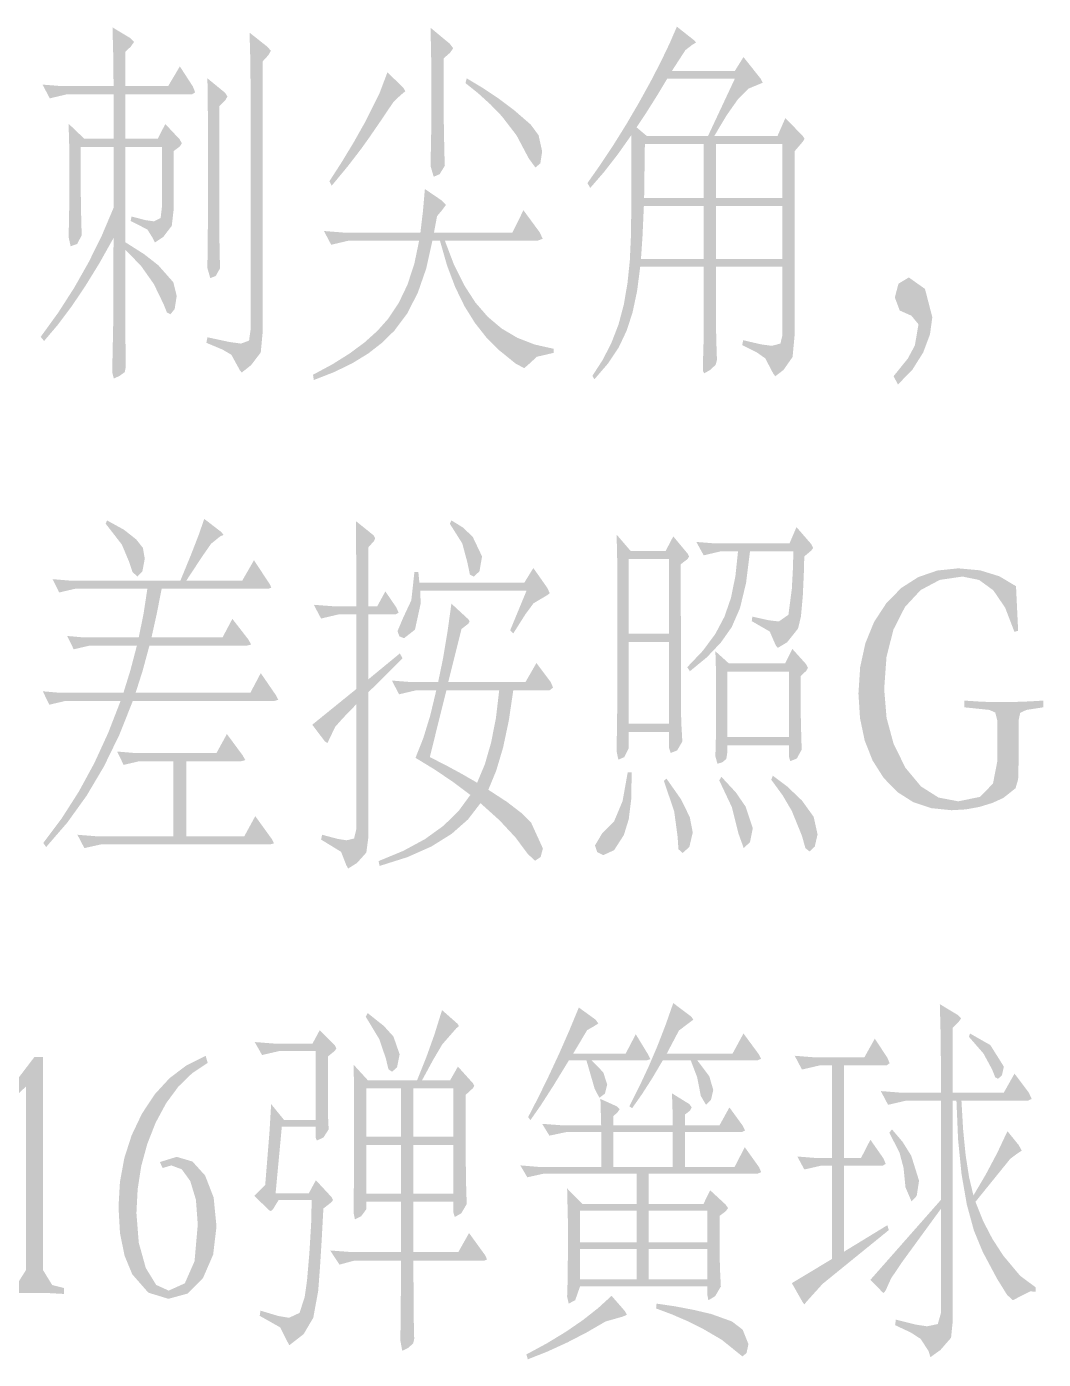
# Model space of a CAD drawing. Header units: millimetres. Extents: x 2819 to 3239, y 1479 to 1776.
# Drawn here: x 3096.11 to 3110.98, y 1558.74 to 1578.23 of the extents above; entities that cross this region are included whole.
import ezdxf

# ---------------------------------------------------------------- set-up
doc = ezdxf.new("R2010")
doc.units = ezdxf.units.MM
doc.layers.add('PDF2_实体填充', color=7, linetype='Continuous')

msp = doc.modelspace()

# ---------------------------------------------------------------- hatches: boundary and pattern name
at = {"layer": 'PDF2_实体填充', "transparency": 33554559}
h = msp.add_hatch(color=256, dxfattribs=at)
h.paths.add_polyline_path([(3098.544, 1577.356), (3098.578, 1577.269), (3098.533, 1577.242), (3097.555, 1577.242), (3097.555, 1576.59), (3098.031, 1576.59), (3098.141, 1576.807), (3098.35, 1576.584), (3098.384, 1576.524), (3098.35, 1576.475), (3098.263, 1576.41), (3098.263, 1575.552), (3098.236, 1575.318), (3098.111, 1575.155), (3097.989, 1575.074), (3097.955, 1575.144), (3097.879, 1575.264), (3097.635, 1575.389), (3097.647, 1575.454), (3097.852, 1575.401), (3097.974, 1575.383), (3098.073, 1575.432), (3098.095, 1575.623), (3098.095, 1576.47), (3097.555, 1576.47), (3097.555, 1575.079), (3097.832, 1574.903), (3098.038, 1574.742), (3098.259, 1574.492), (3098.308, 1574.291), (3098.278, 1574.101), (3098.217, 1574.025), (3098.164, 1574.052), (3098.114, 1574.177), (3097.974, 1574.466), (3097.788, 1574.73), (3097.555, 1574.971), (3097.556, 1573.873), (3097.563, 1573.254), (3097.548, 1573.178), (3097.472, 1573.123), (3097.388, 1573.085), (3097.365, 1573.178), (3097.382, 1574.001), (3097.384, 1575.139), (3097.176, 1574.769), (3096.97, 1574.434), (3096.767, 1574.133), (3096.566, 1573.866), (3096.369, 1573.634), (3096.319, 1573.694), (3096.576, 1574.049), (3096.811, 1574.415), (3097.024, 1574.792), (3097.215, 1575.18), (3097.384, 1575.579), (3097.384, 1576.47), (3096.905, 1576.47), (3096.905, 1575.802), (3096.913, 1575.351), (3096.92, 1575.182), (3096.852, 1575.052), (3096.757, 1575.019), (3096.726, 1575.161), (3096.734, 1575.383), (3096.738, 1575.807), (3096.738, 1576.302), (3096.735, 1576.56), (3096.726, 1576.812), (3096.958, 1576.59), (3097.384, 1576.59), (3097.384, 1577.242), (3096.707, 1577.242), (3096.452, 1577.182), (3096.346, 1577.383), (3096.624, 1577.361), (3097.384, 1577.361), (3097.384, 1577.443), (3097.38, 1577.816), (3097.369, 1578.22), (3097.631, 1578.062), (3097.685, 1578.008), (3097.635, 1577.937), (3097.555, 1577.861), (3097.555, 1577.361), (3098.183, 1577.361), (3098.354, 1577.649)], flags=0)
h.paths.add_polyline_path([(3099.647, 1577.812), (3099.563, 1577.72), (3099.563, 1573.743), (3099.537, 1573.466), (3099.396, 1573.281), (3099.259, 1573.172), (3099.232, 1573.205), (3099.107, 1573.433), (3098.976, 1573.509), (3098.742, 1573.607), (3098.757, 1573.688), (3099.078, 1573.619), (3099.248, 1573.596), (3099.366, 1573.639), (3099.388, 1573.797), (3099.388, 1577.35), (3099.385, 1577.731), (3099.373, 1578.143), (3099.639, 1577.932), (3099.685, 1577.877)], flags=0)
h.paths.add_polyline_path([(3099.019, 1577.155), (3098.932, 1577.068), (3098.933, 1575.119), (3098.936, 1574.894), (3098.943, 1574.699), (3098.879, 1574.585), (3098.799, 1574.552), (3098.757, 1574.699), (3098.765, 1575.438), (3098.763, 1577.141), (3098.757, 1577.475), (3099.016, 1577.263), (3099.05, 1577.209)], flags=0)
h = msp.add_hatch(color=256, dxfattribs=at)
h.paths.add_polyline_path([(3102.306, 1577.85), (3102.214, 1577.769), (3102.214, 1576.807), (3102.222, 1576.383), (3102.229, 1576.198), (3102.153, 1576.073), (3102.066, 1576.035), (3102.02, 1576.193), (3102.032, 1576.812), (3102.032, 1577.502), (3102.029, 1577.775), (3102.02, 1578.214), (3102.302, 1577.98), (3102.351, 1577.915)], flags=0)
h.paths.add_polyline_path([(3101.621, 1577.339), (3101.651, 1577.285), (3101.59, 1577.236), (3101.48, 1577.133), (3101.29, 1576.851), (3101.132, 1576.621), (3101.005, 1576.443), (3100.814, 1576.194), (3100.575, 1575.905), (3100.541, 1575.97), (3100.719, 1576.246), (3100.894, 1576.535), (3101.066, 1576.84), (3101.274, 1577.257), (3101.389, 1577.562)], flags=0)
h.paths.add_polyline_path([(3102.549, 1577.475), (3102.794, 1577.327), (3103.024, 1577.173), (3103.237, 1577.013), (3103.482, 1576.801), (3103.599, 1576.644), (3103.652, 1576.405), (3103.625, 1576.231), (3103.553, 1576.171), (3103.454, 1576.307), (3103.278, 1576.64), (3103.062, 1576.921), (3102.898, 1577.091), (3102.721, 1577.252), (3102.53, 1577.405)], flags=0)
h.paths.add_polyline_path([(3103.819, 1573.46), (3103.575, 1573.403), (3103.435, 1573.275), (3103.389, 1573.237), (3103.264, 1573.303), (3103.024, 1573.498), (3102.838, 1573.683), (3102.668, 1573.899), (3102.515, 1574.145), (3102.379, 1574.425), (3102.259, 1574.744), (3102.157, 1575.101), (3102.047, 1575.101), (3101.957, 1574.695), (3101.834, 1574.34), (3101.679, 1574.037), (3101.492, 1573.786), (3101.315, 1573.611), (3101.109, 1573.451), (3100.874, 1573.307), (3100.608, 1573.178), (3100.313, 1573.063), (3100.301, 1573.14), (3100.587, 1573.294), (3100.84, 1573.453), (3101.059, 1573.616), (3101.244, 1573.783), (3101.397, 1573.955), (3101.553, 1574.187), (3101.682, 1574.456), (3101.782, 1574.76), (3101.853, 1575.101), (3100.822, 1575.101), (3100.567, 1575.041), (3100.461, 1575.242), (3100.739, 1575.22), (3101.872, 1575.22), (3101.909, 1575.534), (3101.937, 1575.856), (3102.184, 1575.688), (3102.245, 1575.623), (3102.188, 1575.546), (3102.115, 1575.46), (3102.07, 1575.22), (3103.218, 1575.22), (3103.378, 1575.546), (3103.618, 1575.22), (3103.659, 1575.128), (3103.587, 1575.101), (3102.229, 1575.101), (3102.361, 1574.754), (3102.51, 1574.453), (3102.675, 1574.197), (3102.857, 1573.987), (3103.061, 1573.815), (3103.29, 1573.68), (3103.542, 1573.582), (3103.819, 1573.52)], flags=0)
h = msp.add_hatch(color=256, dxfattribs=at)
h.paths.add_polyline_path([(3107.466, 1576.552), (3107.345, 1576.41), (3107.345, 1573.737), (3107.314, 1573.4), (3107.181, 1573.21), (3107.06, 1573.118), (3107.029, 1573.161), (3106.915, 1573.379), (3106.79, 1573.468), (3106.577, 1573.574), (3106.592, 1573.645), (3106.854, 1573.584), (3107.01, 1573.563), (3107.136, 1573.596), (3107.162, 1573.705), (3107.162, 1574.721), (3106.192, 1574.721), (3106.192, 1573.922), (3106.2, 1573.591), (3106.208, 1573.357), (3106.189, 1573.286), (3106.109, 1573.21), (3106.021, 1573.161), (3106.002, 1573.199), (3106.006, 1573.406), (3106.012, 1573.611), (3106.014, 1574.721), (3105.086, 1574.721), (3105.04, 1574.363), (3104.974, 1574.052), (3104.888, 1573.786), (3104.773, 1573.543), (3104.616, 1573.306), (3104.416, 1573.074), (3104.386, 1573.123), (3104.542, 1573.365), (3104.667, 1573.612), (3104.769, 1573.876), (3104.846, 1574.166), (3104.9, 1574.483), (3104.934, 1574.813), (3104.951, 1575.191), (3104.956, 1575.65), (3104.956, 1576.644), (3104.758, 1576.363), (3104.557, 1576.105), (3104.355, 1575.872), (3104.314, 1575.943), (3104.506, 1576.216), (3104.695, 1576.501), (3104.881, 1576.8), (3105.063, 1577.111), (3105.235, 1577.422), (3105.385, 1577.712), (3105.514, 1577.981), (3105.622, 1578.23), (3105.877, 1578.029), (3105.903, 1577.997), (3105.854, 1577.97), (3105.747, 1577.888), (3105.55, 1577.584), (3106.47, 1577.584), (3106.596, 1577.785), (3106.847, 1577.47), (3106.877, 1577.41), (3106.668, 1577.324), (3106.512, 1577.165), (3106.348, 1576.932), (3106.17, 1576.633), (3107.094, 1576.633), (3107.208, 1576.894), (3107.466, 1576.628), (3107.489, 1576.59)], flags=0)
h.paths.add_polyline_path([(3106.47, 1577.47), (3105.481, 1577.47), (3105.332, 1577.222), (3105.182, 1576.984), (3105.032, 1576.758), (3105.181, 1576.633), (3106.078, 1576.633)], flags=0)
h.paths.add_polyline_path([(3107.162, 1575.726), (3107.162, 1576.514), (3106.192, 1576.514), (3106.192, 1575.726)], flags=0)
h.paths.add_polyline_path([(3106.014, 1575.726), (3106.014, 1576.514), (3105.154, 1576.514), (3105.143, 1575.726)], flags=0)
h.paths.add_polyline_path([(3107.162, 1574.835), (3107.162, 1575.606), (3106.192, 1575.606), (3106.192, 1574.835)], flags=0)
h.paths.add_polyline_path([(3106.014, 1574.835), (3106.014, 1575.606), (3105.139, 1575.606), (3105.119, 1575.158), (3105.097, 1574.835)], flags=0)
for points in [[(3108.79, 1573.118), (3108.999, 1573.377), (3109.102, 1573.569), (3109.155, 1573.878), (3109.052, 1574.003), (3108.881, 1574.079), (3108.809, 1574.27), (3108.862, 1574.471), (3109.014, 1574.563), (3109.25, 1574.395), (3109.357, 1573.982), (3109.323, 1573.73), (3109.224, 1573.466), (3109.065, 1573.213), (3108.855, 1572.998)], [(3110.981, 1568.277), (3110.733, 1568.239), (3110.642, 1568.195), (3110.619, 1568.087), (3110.619, 1567.484), (3110.612, 1567.223), (3110.574, 1567.093), (3110.395, 1566.951), (3110.234, 1566.878), (3110.049, 1566.821), (3109.847, 1566.784), (3109.638, 1566.772), (3109.342, 1566.802), (3109.078, 1566.89), (3108.846, 1567.038), (3108.645, 1567.245), (3108.484, 1567.499), (3108.369, 1567.789), (3108.3, 1568.116), (3108.277, 1568.478), (3108.302, 1568.864), (3108.378, 1569.213), (3108.505, 1569.524), (3108.684, 1569.798), (3108.903, 1570.022), (3109.152, 1570.181), (3109.43, 1570.277), (3109.737, 1570.309), (3110.056, 1570.28), (3110.337, 1570.193), (3110.581, 1570.048), (3110.612, 1569.396), (3110.558, 1569.38), (3110.422, 1569.734), (3110.25, 1569.987), (3110.042, 1570.139), (3109.798, 1570.189), (3109.466, 1570.14), (3109.186, 1569.991), (3108.957, 1569.744), (3108.788, 1569.412), (3108.687, 1569.012), (3108.653, 1568.543), (3108.688, 1568.123), (3108.792, 1567.739), (3108.965, 1567.391), (3109.191, 1567.12), (3109.448, 1566.957), (3109.737, 1566.902), (3110.054, 1566.967), (3110.244, 1567.161), (3110.307, 1567.484), (3110.307, 1568.087), (3110.277, 1568.201), (3110.19, 1568.239), (3109.824, 1568.277), (3109.824, 1568.375), (3110.092, 1568.358), (3110.307, 1568.353), (3110.55, 1568.355), (3110.774, 1568.363), (3110.981, 1568.375)], [(3098.731, 1563.181), (3098.761, 1563.077), (3098.535, 1562.927), (3098.333, 1562.731), (3098.155, 1562.49), (3098, 1562.203), (3097.877, 1561.89), (3097.789, 1561.566), (3097.737, 1561.23), (3097.719, 1560.882), (3097.753, 1560.448), (3097.856, 1560.078), (3098.008, 1559.83), (3098.191, 1559.747), (3098.427, 1559.854), (3098.569, 1560.177), (3098.616, 1560.714), (3098.589, 1561.077), (3098.506, 1561.35), (3098.382, 1561.521), (3098.229, 1561.578), (3098.103, 1561.54), (3098.061, 1561.627), (3098.308, 1561.703), (3098.538, 1561.635), (3098.723, 1561.431), (3098.848, 1561.109), (3098.89, 1560.687), (3098.841, 1560.273), (3098.693, 1559.932), (3098.469, 1559.704), (3098.187, 1559.627), (3097.893, 1559.717), (3097.658, 1559.986), (3097.546, 1560.257), (3097.479, 1560.585), (3097.457, 1560.969), (3097.478, 1561.336), (3097.542, 1561.685), (3097.649, 1562.018), (3097.799, 1562.333), (3097.987, 1562.618), (3098.205, 1562.855), (3098.453, 1563.042)], [(3096.662, 1559.698), (3096.451, 1559.71), (3096.217, 1559.714), (3095.982, 1559.71), (3095.772, 1559.698), (3095.772, 1559.785), (3095.969, 1559.834), (3096.103, 1560.046), (3096.103, 1562.73), (3095.65, 1562.311), (3095.597, 1562.415), (3095.783, 1562.607), (3095.994, 1562.857), (3096.228, 1563.164), (3096.354, 1563.164), (3096.354, 1560.046), (3096.487, 1559.829), (3096.662, 1559.785)]]:
    msp.add_hatch(color=256, dxfattribs=at).paths.add_polyline_path(points)
h = msp.add_hatch(color=256, dxfattribs=at)
h.paths.add_polyline_path([(3099.757, 1568.456), (3099.792, 1568.386), (3099.731, 1568.369), (3097.666, 1568.369), (3097.469, 1567.874), (3097.244, 1567.412), (3096.991, 1566.985), (3096.709, 1566.592), (3096.399, 1566.234), (3096.357, 1566.294), (3096.628, 1566.655), (3096.876, 1567.043), (3097.102, 1567.458), (3097.305, 1567.9), (3097.487, 1568.369), (3096.677, 1568.369), (3096.445, 1568.315), (3096.35, 1568.511), (3096.601, 1568.489), (3097.529, 1568.489), (3097.629, 1568.811), (3097.726, 1569.179), (3097.034, 1569.179), (3096.802, 1569.125), (3096.707, 1569.32), (3096.958, 1569.298), (3097.753, 1569.298), (3097.824, 1569.65), (3097.879, 1570.01), (3096.821, 1570.01), (3096.589, 1569.956), (3096.494, 1570.151), (3096.745, 1570.13), (3098.362, 1570.13), (3098.512, 1570.495), (3098.629, 1570.796), (3098.711, 1571.032), (3098.959, 1570.841), (3098.993, 1570.798), (3098.943, 1570.776), (3098.81, 1570.668), (3098.68, 1570.481), (3098.449, 1570.13), (3099.267, 1570.13), (3099.438, 1570.428), (3099.666, 1570.081), (3099.693, 1570.026), (3099.647, 1570.01), (3098.088, 1570.01), (3098.015, 1569.639), (3097.939, 1569.298), (3098.978, 1569.298), (3099.122, 1569.57), (3099.358, 1569.266), (3099.396, 1569.195), (3099.335, 1569.179), (3097.909, 1569.179), (3097.809, 1568.808), (3097.707, 1568.489), (3099.385, 1568.489), (3099.537, 1568.777)], flags=0)
h.paths.add_polyline_path([(3097.289, 1571.01), (3097.536, 1570.874), (3097.715, 1570.733), (3097.814, 1570.608), (3097.841, 1570.45), (3097.806, 1570.265), (3097.734, 1570.189), (3097.662, 1570.255), (3097.609, 1570.412), (3097.506, 1570.657), (3097.27, 1570.961)], flags=0)
h.paths.add_polyline_path([(3099.704, 1566.343), (3099.731, 1566.288), (3099.674, 1566.272), (3097.202, 1566.272), (3096.958, 1566.218), (3096.856, 1566.413), (3097.122, 1566.392), (3098.259, 1566.392), (3098.259, 1567.489), (3097.764, 1567.489), (3097.532, 1567.435), (3097.437, 1567.63), (3097.688, 1567.609), (3098.89, 1567.609), (3099.042, 1567.886), (3099.271, 1567.576), (3099.312, 1567.505), (3099.252, 1567.489), (3098.449, 1567.489), (3098.449, 1566.392), (3099.297, 1566.392), (3099.457, 1566.685)], flags=0)
h = msp.add_hatch(color=256, dxfattribs=at)
h.paths.add_polyline_path([(3102.325, 1571.01), (3102.492, 1570.907), (3102.636, 1570.771), (3102.773, 1570.483), (3102.735, 1570.265), (3102.652, 1570.189), (3102.595, 1570.217), (3102.56, 1570.39), (3102.484, 1570.673), (3102.302, 1570.961)], flags=0)
h.paths.add_polyline_path([(3101.108, 1568.684), (3101.571, 1569.065), (3101.61, 1568.994), (3101.108, 1568.494), (3101.108, 1566.359), (3101.081, 1566.153), (3100.944, 1566), (3100.815, 1565.919), (3100.788, 1565.968), (3100.712, 1566.163), (3100.419, 1566.343), (3100.434, 1566.413), (3100.664, 1566.352), (3100.792, 1566.332), (3100.902, 1566.359), (3100.933, 1566.489), (3100.933, 1568.32), (3100.739, 1568.119), (3100.628, 1567.994), (3100.548, 1567.831), (3100.514, 1567.755), (3100.476, 1567.777), (3100.29, 1568.022), (3100.933, 1568.543), (3100.933, 1569.635), (3100.674, 1569.635), (3100.419, 1569.575), (3100.313, 1569.776), (3100.59, 1569.755), (3100.933, 1569.755), (3100.932, 1570.704), (3100.929, 1570.999), (3101.187, 1570.792), (3101.21, 1570.749), (3101.195, 1570.711), (3101.108, 1570.613), (3101.108, 1569.755), (3101.241, 1569.755), (3101.359, 1569.972), (3101.522, 1569.733), (3101.552, 1569.662), (3101.511, 1569.635), (3101.108, 1569.635)], flags=0)
h.paths.add_polyline_path([(3103.732, 1570.016), (3103.762, 1569.945), (3103.728, 1569.918), (3103.526, 1569.798), (3103.408, 1569.639), (3103.23, 1569.358), (3103.184, 1569.402), (3103.424, 1569.983), (3101.868, 1569.983), (3101.876, 1569.798), (3101.792, 1569.412), (3101.632, 1569.287), (3101.564, 1569.315), (3101.537, 1569.391), (3101.617, 1569.581), (3101.739, 1569.842), (3101.784, 1570.255), (3101.841, 1570.255), (3101.857, 1570.102), (3103.393, 1570.102), (3103.523, 1570.314)], flags=0)
h.paths.add_polyline_path([(3103.777, 1568.646), (3103.812, 1568.565), (3103.762, 1568.527), (3103.23, 1568.527), (3103.164, 1568.081), (3103.081, 1567.69), (3102.981, 1567.353), (3102.865, 1567.071), (3103.137, 1566.894), (3103.346, 1566.733), (3103.492, 1566.587), (3103.663, 1566.212), (3103.629, 1566.087), (3103.549, 1566.033), (3103.443, 1566.131), (3103.261, 1566.375), (3103.03, 1566.623), (3102.75, 1566.875), (3102.567, 1566.637), (3102.328, 1566.426), (3102.033, 1566.242), (3101.682, 1566.086), (3101.275, 1565.957), (3101.26, 1566.028), (3101.622, 1566.178), (3101.938, 1566.349), (3102.207, 1566.543), (3102.428, 1566.758), (3102.602, 1566.995), (3102.352, 1567.183), (3102.085, 1567.364), (3101.8, 1567.538), (3101.915, 1567.829), (3102.016, 1568.159), (3102.104, 1568.527), (3101.815, 1568.527), (3101.56, 1568.467), (3101.454, 1568.668), (3101.731, 1568.646), (3102.131, 1568.646), (3102.203, 1568.994), (3102.267, 1569.376), (3102.325, 1569.793), (3102.572, 1569.565), (3102.591, 1569.532), (3102.572, 1569.499), (3102.473, 1569.423), (3102.279, 1568.646), (3103.408, 1568.646), (3103.568, 1568.924)], flags=0)
h.paths.add_polyline_path([(3103.024, 1568.527), (3102.252, 1568.527), (3102.009, 1567.549), (3102.243, 1567.43), (3102.474, 1567.305), (3102.701, 1567.174), (3102.814, 1567.444), (3102.905, 1567.759), (3102.976, 1568.12)], flags=0)
h = msp.add_hatch(color=256, dxfattribs=at)
h.paths.add_polyline_path([(3107.588, 1570.57), (3107.485, 1570.483), (3107.478, 1570.229), (3107.463, 1569.901), (3107.436, 1569.604), (3107.394, 1569.429), (3107.234, 1569.228), (3107.098, 1569.146), (3107.067, 1569.184), (3106.98, 1569.385), (3106.717, 1569.537), (3106.725, 1569.603), (3106.963, 1569.55), (3107.113, 1569.532), (3107.253, 1569.63), (3107.303, 1570.01), (3107.318, 1570.289), (3107.326, 1570.559), (3106.691, 1570.559), (3106.634, 1570.098), (3106.545, 1569.728), (3106.424, 1569.45), (3106.265, 1569.224), (3106.061, 1569.009), (3105.812, 1568.804), (3105.774, 1568.864), (3106.003, 1569.105), (3106.185, 1569.351), (3106.318, 1569.603), (3106.413, 1569.878), (3106.478, 1570.197), (3106.516, 1570.559), (3106.268, 1570.559), (3106.014, 1570.499), (3105.907, 1570.695), (3106.185, 1570.673), (3107.269, 1570.673), (3107.371, 1570.912), (3107.588, 1570.662), (3107.615, 1570.608)], flags=0)
h.paths.add_polyline_path([(3105.778, 1570.445), (3105.679, 1570.369), (3105.681, 1568.27), (3105.687, 1568.038), (3105.702, 1567.777), (3105.626, 1567.647), (3105.531, 1567.609), (3105.508, 1567.679), (3105.508, 1567.918), (3104.915, 1567.918), (3104.915, 1567.674), (3104.854, 1567.549), (3104.766, 1567.511), (3104.74, 1567.636), (3104.747, 1568.038), (3104.75, 1568.292), (3104.751, 1570.244), (3104.748, 1570.53), (3104.74, 1570.803), (3104.945, 1570.564), (3105.458, 1570.564), (3105.569, 1570.776), (3105.778, 1570.526), (3105.801, 1570.483)], flags=0)
h.paths.add_polyline_path([(3105.508, 1569.353), (3105.508, 1570.445), (3104.915, 1570.445), (3104.915, 1569.353)], flags=0)
h.paths.add_polyline_path([(3105.508, 1568.038), (3105.508, 1569.233), (3104.915, 1569.233), (3104.915, 1568.038)], flags=0)
h.paths.add_polyline_path([(3107.512, 1568.809), (3107.432, 1568.733), (3107.432, 1568.217), (3107.44, 1567.886), (3107.447, 1567.658), (3107.375, 1567.527), (3107.28, 1567.489), (3107.261, 1567.554), (3107.261, 1567.723), (3106.36, 1567.723), (3106.36, 1567.62), (3106.345, 1567.522), (3106.287, 1567.473), (3106.215, 1567.451), (3106.185, 1567.56), (3106.192, 1567.821), (3106.196, 1568.174), (3106.196, 1568.538), (3106.193, 1568.832), (3106.185, 1569.097), (3106.383, 1568.918), (3107.204, 1568.918), (3107.311, 1569.13), (3107.512, 1568.907), (3107.539, 1568.853)], flags=0)
h.paths.add_polyline_path([(3107.261, 1567.842), (3107.261, 1568.799), (3106.36, 1568.799), (3106.36, 1567.842)], flags=0)
h.paths.add_polyline_path([(3104.96, 1567.326), (3104.956, 1566.946), (3104.918, 1566.64), (3104.846, 1566.408), (3104.704, 1566.188), (3104.546, 1566.115), (3104.458, 1566.158), (3104.424, 1566.256), (3104.53, 1566.435), (3104.704, 1566.609), (3104.828, 1566.906), (3104.903, 1567.326)], flags=0)
h.paths.add_polyline_path([(3107.025, 1567.277), (3107.233, 1567.121), (3107.451, 1566.913), (3107.622, 1566.676), (3107.679, 1566.419), (3107.638, 1566.24), (3107.562, 1566.169), (3107.501, 1566.218), (3107.451, 1566.397), (3107.303, 1566.761), (3107.169, 1566.989), (3107.002, 1567.218)], flags=0)
h.paths.add_polyline_path([(3106.272, 1567.261), (3106.484, 1567.033), (3106.626, 1566.826), (3106.732, 1566.511), (3106.691, 1566.305), (3106.599, 1566.218), (3106.523, 1566.43), (3106.426, 1566.817), (3106.242, 1567.207)], flags=0)
h.paths.add_polyline_path([(3105.47, 1567.234), (3105.683, 1566.931), (3105.811, 1566.669), (3105.854, 1566.446), (3105.804, 1566.234), (3105.706, 1566.147), (3105.645, 1566.202), (3105.633, 1566.381), (3105.583, 1566.754), (3105.432, 1567.201)], flags=0)
h = msp.add_hatch(color=256, dxfattribs=at)
h.paths.add_polyline_path([(3102.819, 1560.263), (3102.846, 1560.203), (3102.808, 1560.187), (3101.769, 1560.187), (3101.773, 1559.378), (3101.781, 1559.041), (3101.766, 1558.975), (3101.693, 1558.91), (3101.606, 1558.867), (3101.579, 1559.014), (3101.586, 1559.733), (3101.587, 1560.187), (3100.91, 1560.187), (3100.689, 1560.127), (3100.552, 1560.334), (3100.845, 1560.312), (3101.587, 1560.312), (3101.587, 1561.046), (3101.081, 1561.046), (3101.081, 1560.937), (3101.005, 1560.834), (3100.914, 1560.79), (3100.895, 1560.882), (3100.902, 1561.703), (3100.902, 1562.545), (3100.9, 1562.766), (3100.895, 1563.05), (3101.104, 1562.822), (3101.823, 1562.822), (3101.956, 1563.154), (3102.078, 1563.496), (3102.188, 1563.849), (3102.416, 1563.648), (3102.435, 1563.615), (3102.397, 1563.583), (3102.192, 1563.349), (3102.058, 1563.122), (3101.895, 1562.822), (3102.306, 1562.822), (3102.42, 1563.023), (3102.64, 1562.779), (3102.659, 1562.741), (3102.64, 1562.708), (3102.534, 1562.61), (3102.534, 1561.67), (3102.541, 1561.252), (3102.549, 1561.013), (3102.469, 1560.877), (3102.374, 1560.823), (3102.355, 1560.888), (3102.355, 1561.046), (3101.769, 1561.046), (3101.769, 1560.312), (3102.427, 1560.312), (3102.583, 1560.589)], flags=0)
h.paths.add_polyline_path([(3102.355, 1561.996), (3102.355, 1562.703), (3101.769, 1562.703), (3101.769, 1561.996)], flags=0)
h.paths.add_polyline_path([(3101.587, 1561.996), (3101.587, 1562.703), (3101.081, 1562.703), (3101.081, 1561.996)], flags=0)
h.paths.add_polyline_path([(3102.355, 1561.165), (3102.355, 1561.877), (3101.769, 1561.877), (3101.769, 1561.165)], flags=0)
h.paths.add_polyline_path([(3101.587, 1561.165), (3101.587, 1561.877), (3101.081, 1561.877), (3101.081, 1561.165)], flags=0)
h.paths.add_polyline_path([(3101.1, 1563.806), (3101.337, 1563.617), (3101.477, 1563.463), (3101.568, 1563.202), (3101.53, 1563.012), (3101.457, 1562.947), (3101.404, 1562.985), (3101.366, 1563.143), (3101.27, 1563.425), (3101.073, 1563.751)], flags=0)
h.paths.add_polyline_path([(3100.621, 1563.333), (3100.644, 1563.289), (3100.617, 1563.251), (3100.518, 1563.17), (3100.518, 1562.534), (3100.522, 1562.273), (3100.53, 1562.105), (3100.453, 1561.985), (3100.358, 1561.942), (3100.339, 1561.985), (3100.339, 1562.143), (3099.845, 1562.143), (3099.754, 1561.17), (3100.24, 1561.17), (3100.343, 1561.361), (3100.571, 1561.116), (3100.594, 1561.073), (3100.571, 1561.04), (3100.453, 1560.948), (3100.428, 1560.488), (3100.403, 1560.086), (3100.377, 1559.742), (3100.305, 1559.35), (3100.164, 1559.111), (3099.955, 1558.948), (3099.925, 1559.003), (3099.822, 1559.209), (3099.522, 1559.378), (3099.533, 1559.454), (3099.794, 1559.376), (3099.951, 1559.35), (3100.104, 1559.421), (3100.18, 1559.655), (3100.214, 1559.899), (3100.248, 1560.296), (3100.274, 1560.726), (3100.282, 1561.073), (3099.799, 1561.073), (3099.716, 1560.937), (3099.685, 1560.91), (3099.662, 1560.921), (3099.442, 1561.132), (3099.602, 1561.29), (3099.666, 1562.083), (3099.689, 1562.474), (3099.879, 1562.241), (3100.339, 1562.241), (3100.339, 1563.251), (3099.811, 1563.251), (3099.556, 1563.192), (3099.449, 1563.382), (3099.727, 1563.36), (3100.294, 1563.36), (3100.4, 1563.556)], flags=0)
h = msp.add_hatch(color=256, dxfattribs=at)
h.paths.add_polyline_path([(3106.816, 1563.208), (3106.854, 1563.137), (3106.805, 1563.116), (3105.919, 1563.116), (3106.096, 1562.882), (3106.154, 1562.681), (3106.12, 1562.534), (3106.048, 1562.464), (3105.972, 1562.594), (3105.919, 1562.866), (3105.824, 1563.116), (3105.417, 1563.116), (3105.264, 1562.857), (3105.114, 1562.623), (3104.968, 1562.415), (3104.926, 1562.442), (3105.073, 1562.732), (3105.211, 1563.028), (3105.34, 1563.33), (3105.459, 1563.638), (3105.569, 1563.952), (3105.835, 1563.751), (3105.862, 1563.708), (3105.831, 1563.686), (3105.652, 1563.55), (3105.474, 1563.213), (3106.436, 1563.213), (3106.596, 1563.507)], flags=0)
h.paths.add_polyline_path([(3105.2, 1563.202), (3105.234, 1563.132), (3105.188, 1563.116), (3104.371, 1563.116), (3104.545, 1562.94), (3104.603, 1562.762), (3104.569, 1562.627), (3104.489, 1562.567), (3104.42, 1562.697), (3104.299, 1563.116), (3104.044, 1563.116), (3103.817, 1562.745), (3103.63, 1562.454), (3103.481, 1562.241), (3103.447, 1562.284), (3103.602, 1562.585), (3103.753, 1562.895), (3103.902, 1563.216), (3104.047, 1563.546), (3104.188, 1563.887), (3104.435, 1563.708), (3104.473, 1563.653), (3104.413, 1563.615), (3104.31, 1563.556), (3104.105, 1563.213), (3104.873, 1563.213), (3105.021, 1563.496)], flags=0)
h.paths.add_polyline_path([(3106.824, 1561.551), (3106.854, 1561.48), (3106.805, 1561.458), (3105.211, 1561.458), (3105.211, 1561.013), (3106.01, 1561.013), (3106.109, 1561.214), (3106.333, 1561.007), (3106.371, 1560.953), (3106.333, 1560.904), (3106.246, 1560.839), (3106.246, 1560.307), (3106.253, 1560.046), (3106.265, 1559.807), (3106.181, 1559.665), (3106.082, 1559.606), (3106.067, 1559.687), (3106.067, 1559.812), (3104.207, 1559.812), (3104.135, 1559.606), (3104.04, 1559.557), (3104.017, 1559.66), (3104.025, 1559.91), (3104.028, 1560.258), (3104.028, 1560.779), (3104.017, 1561.241), (3104.241, 1561.013), (3105.033, 1561.013), (3105.033, 1561.458), (3103.679, 1561.458), (3103.435, 1561.404), (3103.333, 1561.578), (3103.599, 1561.556), (3104.515, 1561.556), (3104.515, 1562.067), (3104.013, 1562.067), (3103.758, 1562.013), (3103.652, 1562.186), (3103.93, 1562.165), (3104.515, 1562.165), (3104.504, 1562.55), (3104.743, 1562.442), (3104.785, 1562.398), (3104.751, 1562.349), (3104.694, 1562.301), (3104.694, 1562.165), (3105.561, 1562.165), (3105.558, 1562.396), (3105.55, 1562.632), (3105.805, 1562.474), (3105.839, 1562.426), (3105.812, 1562.377), (3105.74, 1562.322), (3105.74, 1562.165), (3106.246, 1562.165), (3106.39, 1562.426), (3106.58, 1562.165), (3106.618, 1562.089), (3106.577, 1562.067), (3105.74, 1562.067), (3105.74, 1561.556), (3106.466, 1561.556), (3106.615, 1561.844)], flags=0)
h.paths.add_polyline_path([(3105.561, 1561.556), (3105.561, 1562.067), (3104.694, 1562.067), (3104.694, 1561.556)], flags=0)
h.paths.add_polyline_path([(3106.067, 1560.453), (3106.067, 1560.915), (3105.211, 1560.915), (3105.211, 1560.453)], flags=0)
h.paths.add_polyline_path([(3105.033, 1560.453), (3105.033, 1560.915), (3104.207, 1560.915), (3104.207, 1560.453)], flags=0)
h.paths.add_polyline_path([(3106.067, 1559.91), (3106.067, 1560.355), (3105.211, 1560.355), (3105.211, 1559.91)], flags=0)
h.paths.add_polyline_path([(3105.033, 1559.91), (3105.033, 1560.355), (3104.207, 1560.355), (3104.207, 1559.91)], flags=0)
h.paths.add_polyline_path([(3104.861, 1559.448), (3104.892, 1559.394), (3104.831, 1559.367), (3104.58, 1559.296), (3104.302, 1559.135), (3104.02, 1558.989), (3103.734, 1558.858), (3103.443, 1558.742), (3103.42, 1558.813), (3103.723, 1558.977), (3103.999, 1559.145), (3104.249, 1559.317), (3104.471, 1559.492), (3104.667, 1559.671)], flags=0)
h.paths.add_polyline_path([(3105.325, 1559.557), (3105.602, 1559.516), (3105.868, 1559.465), (3106.124, 1559.405), (3106.427, 1559.296), (3106.584, 1559.176), (3106.668, 1558.965), (3106.641, 1558.834), (3106.58, 1558.785), (3106.278, 1559.028), (3106.006, 1559.187), (3105.784, 1559.298), (3105.555, 1559.397), (3105.318, 1559.486)], flags=0)
h = msp.add_hatch(color=256, dxfattribs=at)
h.paths.add_polyline_path([(3110.867, 1559.731), (3110.787, 1559.736), (3110.555, 1559.617), (3110.536, 1559.606), (3110.451, 1559.684), (3110.304, 1559.92), (3110.095, 1560.312), (3109.965, 1560.627), (3109.862, 1561.005), (3109.785, 1561.447), (3109.734, 1561.953), (3109.71, 1562.523), (3109.657, 1562.523), (3109.657, 1559.312), (3109.631, 1559.057), (3109.475, 1558.878), (3109.33, 1558.774), (3109.3, 1558.867), (3109.186, 1559.041), (3109.043, 1559.134), (3108.813, 1559.242), (3108.824, 1559.323), (3109.113, 1559.25), (3109.281, 1559.225), (3109.437, 1559.258), (3109.482, 1559.416), (3109.482, 1560.942), (3108.912, 1560.16), (3108.754, 1559.925), (3108.676, 1559.752), (3108.649, 1559.714), (3108.627, 1559.725), (3108.452, 1559.905), (3109.482, 1561.073), (3109.482, 1562.523), (3108.965, 1562.523), (3108.71, 1562.464), (3108.604, 1562.665), (3108.881, 1562.643), (3109.482, 1562.643), (3109.482, 1563.143), (3109.478, 1563.523), (3109.467, 1563.936), (3109.737, 1563.773), (3109.779, 1563.729), (3109.741, 1563.675), (3109.657, 1563.594), (3109.657, 1562.643), (3110.403, 1562.643), (3110.559, 1562.92), (3110.768, 1562.643), (3110.81, 1562.55), (3110.753, 1562.523), (3109.783, 1562.523), (3109.808, 1562.096), (3109.845, 1561.723), (3109.895, 1561.404), (3109.958, 1561.138), (3110.138, 1561.443), (3110.304, 1561.756), (3110.456, 1562.078), (3110.619, 1561.877), (3110.665, 1561.795), (3110.608, 1561.757), (3110.498, 1561.676), (3109.988, 1561.046), (3110.099, 1560.767), (3110.235, 1560.505), (3110.395, 1560.258), (3110.642, 1559.963), (3110.867, 1559.796)], flags=0)
h.paths.add_polyline_path([(3109.908, 1563.507), (3110.205, 1563.338), (3110.403, 1563.023), (3110.376, 1562.898), (3110.319, 1562.844), (3110.277, 1562.866), (3110.232, 1562.98), (3110.106, 1563.213), (3109.893, 1563.458)], flags=0)
h.paths.add_polyline_path([(3108.722, 1560.633), (3107.752, 1559.845), (3107.512, 1559.579), (3107.489, 1559.546), (3107.467, 1559.568), (3107.303, 1559.856), (3107.889, 1560.209), (3107.889, 1561.573), (3107.725, 1561.573), (3107.486, 1561.518), (3107.383, 1561.708), (3107.649, 1561.687), (3107.889, 1561.687), (3107.889, 1563.039), (3107.706, 1563.039), (3107.451, 1562.98), (3107.345, 1563.181), (3107.623, 1563.159), (3108.364, 1563.159), (3108.516, 1563.431), (3108.699, 1563.154), (3108.733, 1563.072), (3108.687, 1563.039), (3108.067, 1563.039), (3108.067, 1561.687), (3108.315, 1561.687), (3108.452, 1561.953), (3108.642, 1561.681), (3108.676, 1561.6), (3108.63, 1561.573), (3108.067, 1561.573), (3108.067, 1560.317), (3108.699, 1560.703)], flags=0)
h.paths.add_polyline_path([(3108.767, 1562.105), (3108.921, 1561.924), (3109.049, 1561.719), (3109.163, 1561.355), (3109.129, 1561.132), (3109.053, 1561.051), (3108.965, 1561.257), (3108.936, 1561.544), (3108.878, 1561.763), (3108.729, 1562.056)], flags=0)

doc.saveas('drawing.dxf')
